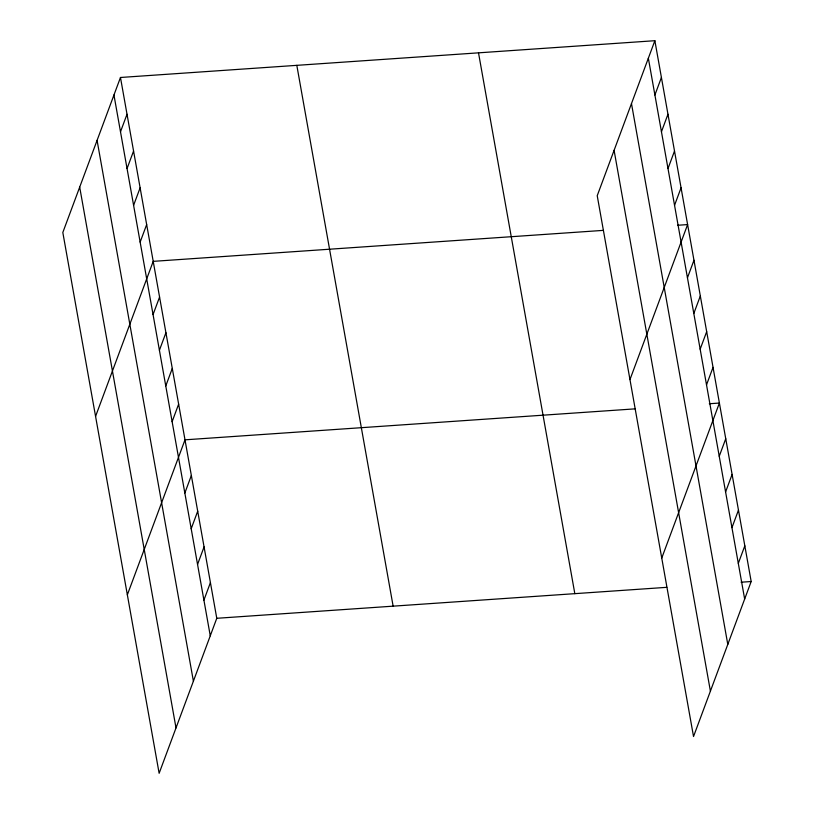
<?xml version="1.0" encoding="UTF-8"?>
<svg xmlns="http://www.w3.org/2000/svg" width="814" height="814" viewBox="0 0 814 814"><rect width="100%" height="100%" fill="white"/><g stroke="black" fill="none" stroke-linecap="round" stroke-linejoin="round"><path stroke-width="1.22" d="M120.472 77.483L62.82 232.478L159.137 773.3L216.778 618.294L120.472 77.483L654.863 40.7L751.18 581.522L693.528 736.517L597.222 195.706L654.863 40.7M120.503 131.776L127.015 114.255M127.055 168.549L133.567 151.028M133.598 205.321L140.12 187.81M140.15 242.104L146.662 224.583M95.574 416.361L153.215 261.355L603.215 230.382M153.052 314.57L159.575 297.049M159.412 350.264L165.924 332.743M165.771 385.958L172.283 368.437M172.13 421.652L178.642 404.131M127.35 594.831L185.002 439.825L635.001 408.862M184.839 493.04L191.351 475.518M191.198 528.734L197.71 511.212M197.548 564.428L204.07 546.906M203.907 600.121L210.419 582.6M654.904 94.994L661.416 77.472M661.446 131.766L667.958 114.255M667.999 168.549L674.511 151.028M674.541 205.321L681.064 187.8M629.965 379.578L687.606 224.583L677.533 225.275M687.454 277.788L693.966 260.277M693.813 313.482L700.325 295.97M700.162 349.175L706.684 331.664M706.521 384.869L713.033 367.358M661.751 558.048L719.393 403.052L709.32 403.744M719.24 456.257L725.752 438.746M725.589 491.951L732.112 474.44M731.949 527.645L738.461 510.134M738.308 563.339L744.82 545.828M216.778 618.294L666.778 587.332M741.096 582.214L751.18 581.522M648.351 58.221L744.657 599.033M631.481 103.592L727.787 644.403M614.092 150.336L710.408 691.147M478.51 52.839L574.826 593.66M296.815 65.344L393.131 606.165M113.95 94.994L210.266 635.815M97.08 140.364L193.396 681.186M79.691 187.108L176.007 727.93"/></g></svg>
